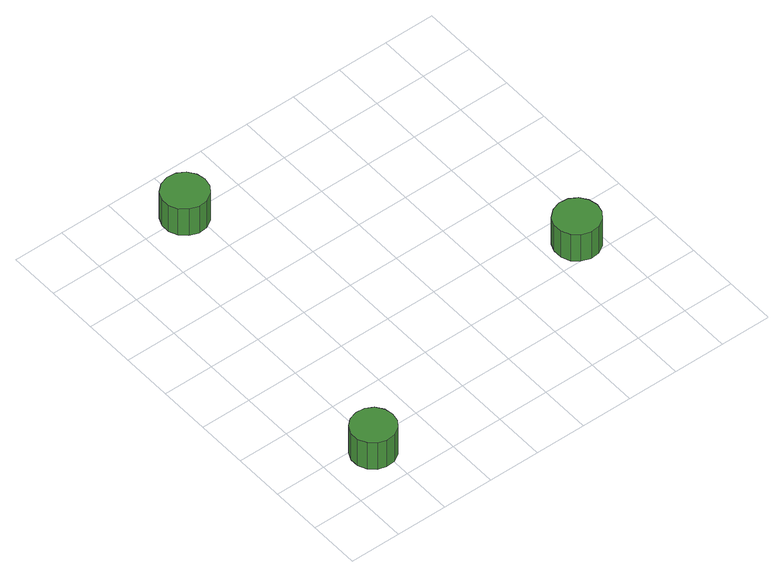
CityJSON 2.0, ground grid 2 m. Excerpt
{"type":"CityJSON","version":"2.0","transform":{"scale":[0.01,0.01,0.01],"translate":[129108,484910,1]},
"CityObjects":{
"tree1":{"type":"SolitaryVegetationObject","attributes":{"function":"something"},"geometry":[{"type":"MultiSurface","lod":"1","boundaries":[[[0,1,2,3,4,5,6,7,8,9,10,11,12,13,14]],[[15,16,17,18,19,20,21,22,23,24,25,26,27,28,29]],[[0,29,28,1]],[[1,28,27,2]],[[2,27,26,3]],[[3,26,25,4]],[[4,25,24,5]],[[5,24,23,6]],[[6,23,22,7]],[[7,22,21,8]],[[8,21,20,9]],[[9,20,19,10]],[[10,19,18,11]],[[11,18,17,12]],[[12,17,16,13]],[[13,16,15,14]],[[14,15,29,0]]]}]},
"tree2":{"type":"SolitaryVegetationObject","attributes":{"function":"something"},"geometry":[{"type":"MultiSurface","lod":"1","boundaries":[[[30,31,32,33,34,35,36,37,38,39,40,41,42,43,44]],[[45,46,47,48,49,50,51,52,53,54,55,56,57,58,59]],[[30,59,58,31]],[[31,58,57,32]],[[32,57,56,33]],[[33,56,55,34]],[[34,55,54,35]],[[35,54,53,36]],[[36,53,52,37]],[[37,52,51,38]],[[38,51,50,39]],[[39,50,49,40]],[[40,49,48,41]],[[41,48,47,42]],[[42,47,46,43]],[[43,46,45,44]],[[44,45,59,30]]]}]},
"tree3":{"type":"SolitaryVegetationObject","attributes":{"function":"something"},"geometry":[{"type":"MultiSurface","lod":"1","boundaries":[[[60,61,62,63,64,65,66,67,68,69,70,71,72,73,74]],[[75,76,77,78,79,80,81,82,83,84,85,86,87,88,89]],[[60,89,88,61]],[[61,88,87,62]],[[62,87,86,63]],[[63,86,85,64]],[[64,85,84,65]],[[65,84,83,66]],[[66,83,82,67]],[[67,82,81,68]],[[68,81,80,69]],[[69,80,79,70]],[[70,79,78,71]],[[71,78,77,72]],[[72,77,76,73]],[[73,76,75,74]],[[74,75,89,60]]]}]}
},
"vertices":[
[255,147,232],[248,181,232],[228,210,232],[197,227,232],[163,231,232],[129,220,232],[103,197,232],[89,165,232],[89,130,232],[103,98,232],[129,74,232],[163,64,232],[197,67,232],[228,85,232],[248,113,232],[248,113,103],[228,85,103],[197,67,103],[163,64,103],[129,74,103],[103,98,103],[89,130,103],[89,165,103],[103,197,103],[129,220,103],[163,231,103],[197,227,103],[228,210,103],[248,181,103],[255,147,103],
[415,1348,291],[407,1383,291],[386,1413,291],[355,1431,291],[319,1435,291],[284,1423,291],[257,1399,291],[242,1366,291],[242,1330,291],[257,1297,291],[284,1273,291],[319,1261,291],[355,1265,291],[386,1283,291],[407,1313,291],[407,1313,162],[386,1283,162],[355,1265,162],[319,1261,162],[284,1273,162],[257,1297,162],[242,1330,162],[242,1366,162],[257,1399,162],[284,1423,162],[319,1435,162],[355,1431,162],[386,1413,162],[407,1383,162],[415,1348,162],
[1405,475,225],[1397,510,225],[1376,540,225],[1345,558,225],[1309,562,225],[1274,550,225],[1247,526,225],[1233,493,225],[1233,457,225],[1247,424,225],[1274,400,225],[1309,388,225],[1345,392,225],[1376,410,225],[1397,440,225],[1397,440,96],[1376,410,96],[1345,392,96],[1309,388,96],[1274,400,96],[1247,424,96],[1233,457,96],[1233,493,96],[1247,526,96],[1274,550,96],[1309,562,96],[1345,558,96],[1376,540,96],[1397,510,96],[1405,475,96]
]}
